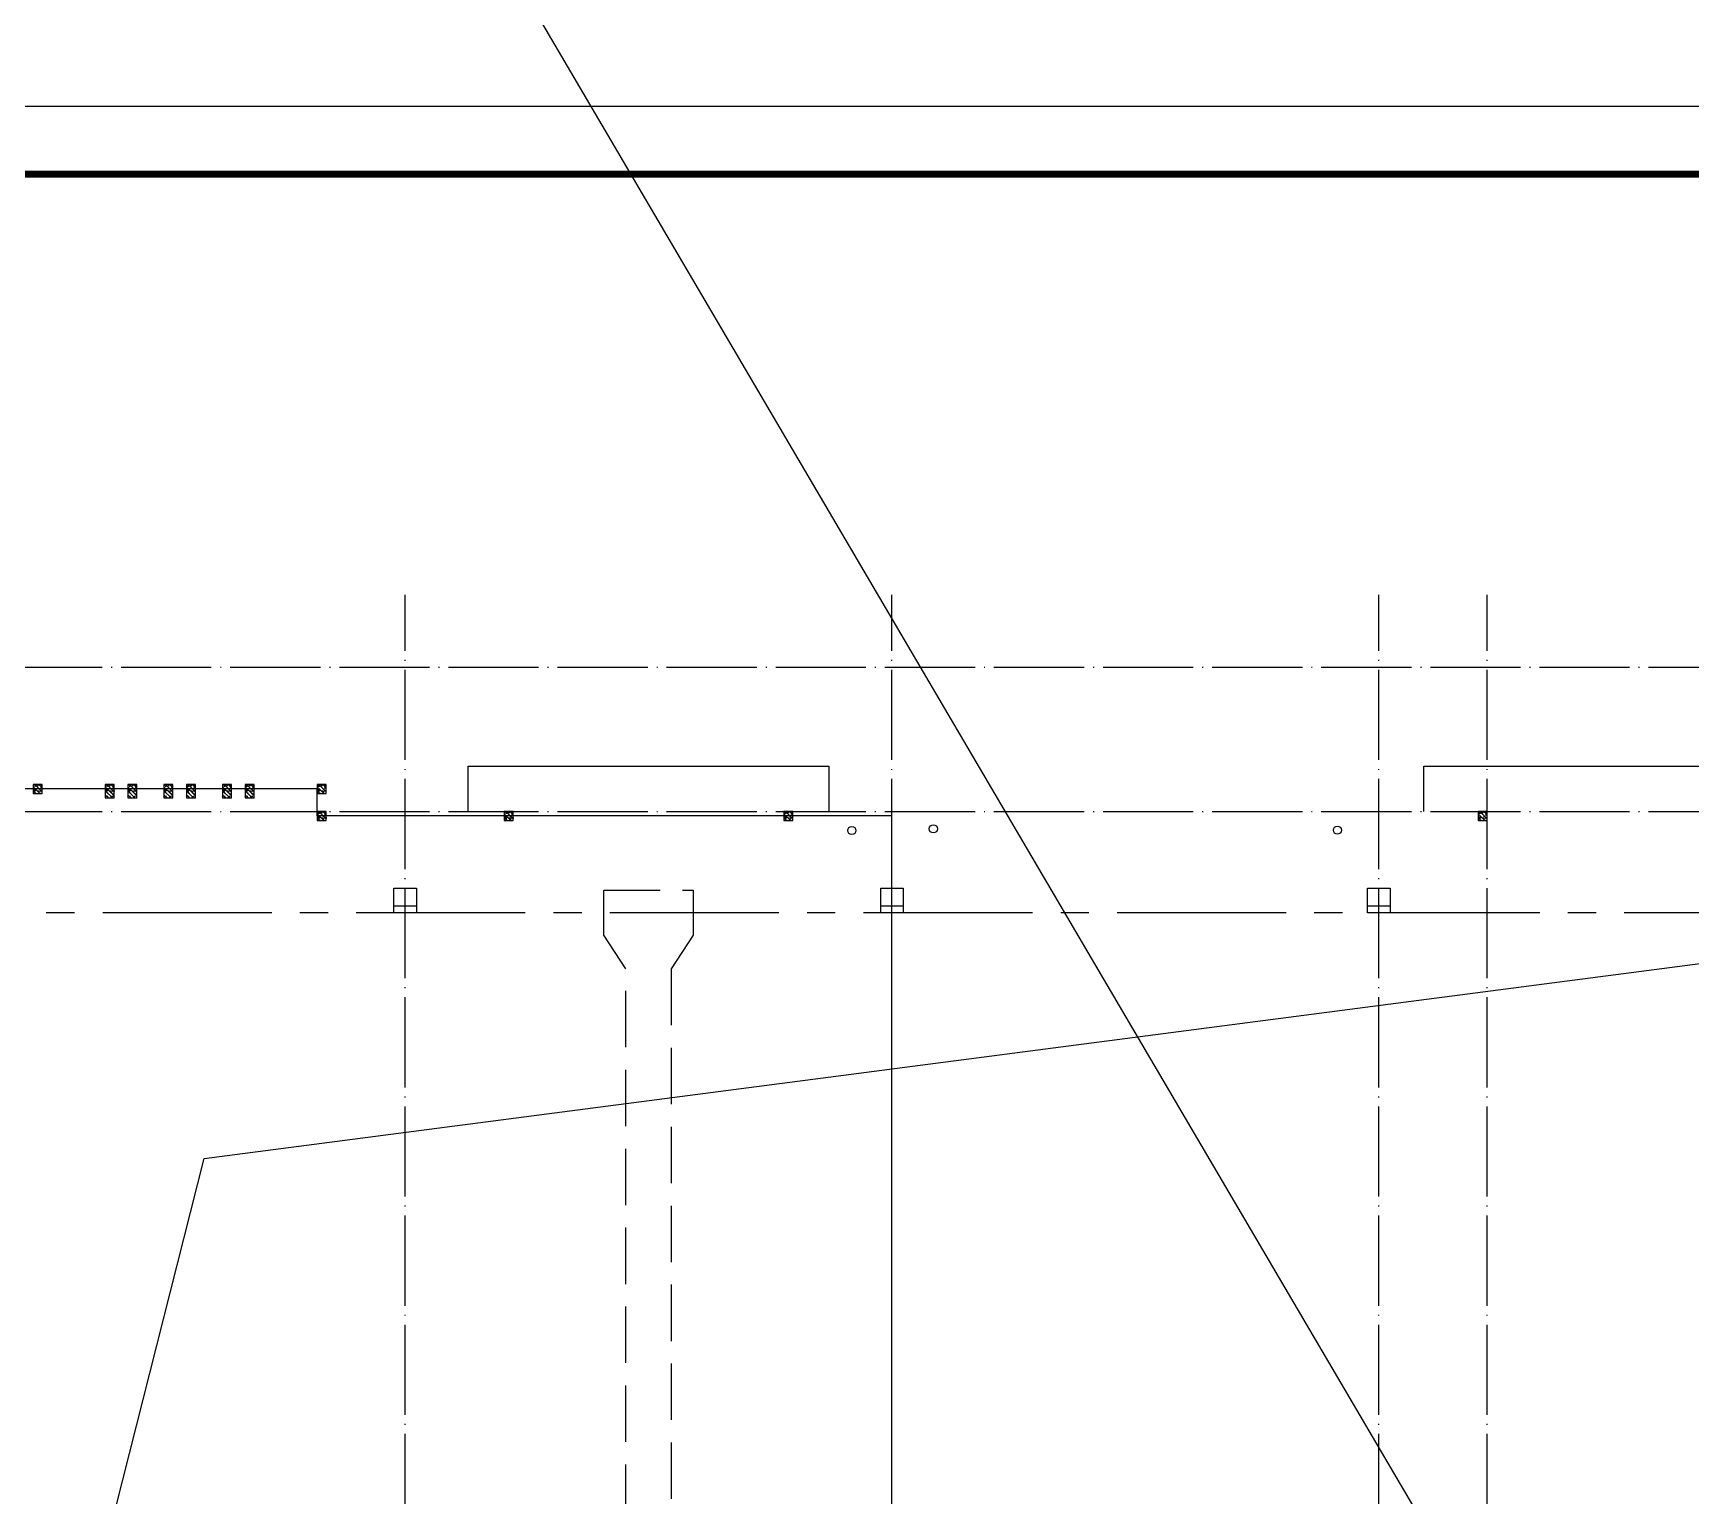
# Model space of a CAD drawing. Extents: x 6843040 to 15500510, y -6507076 to -4940511.
# Drawn here: x 7860465 to 7897235, y -5505677 to -5473247 of the extents above; entities that cross this region are included whole.
import ezdxf

# ---------------------------------------------------------------- set-up
doc = ezdxf.new("R2010")
doc.units = 0
doc.header["$LTSCALE"] = 1000
doc.header["$MEASUREMENT"] = 0
for name, pattern in [('CENTER2', [1.125, 0.75, -0.125, 0.125, -0.125]), ('DASH', [0.35, 0.25, -0.1]), ('DOTE', [2.42, 2, -0.2, 0.02, -0.2])]:
    doc.linetypes.add(name, pattern=pattern)
doc.layers.add('-有效面积', color=6, linetype='Continuous', plot=False)
doc.layers.add('DIM_MODI', color=6, linetype='Continuous', plot=False)
for name, color, linetype in [('COLUMN', 10, 'Continuous'), ('DOTE', 8, 'DOTE'), ('E_LINE_6', 11, 'Continuous'), ('plan-1', 40, 'Continuous'), ('plan3', 6, 'Continuous'), ('PUB_HATCH', 8, 'Continuous'), ('PUB_TITLE', 4, 'Continuous'), ('VPIPE-雨水', 4, 'Continuous'), ('建筑细线', 5, 'Continuous')]:
    doc.layers.add(name, color=color, linetype=linetype)

# ---------------------------------------------------------------- blocks, each defined once
blk = doc.blocks.new('3k')
for points in [[(7868465, -5421560), (7868965, -5421560), (7868965, -5422110), (7868465, -5422110)], [(7879265, -5421560), (7879765, -5421560), (7879765, -5422110), (7879265, -5422110)], [(7890065, -5421560), (7890565, -5421560), (7890565, -5422110), (7890065, -5422110)]]:
    blk.add_lwpolyline(points, close=True)
at = {"color": 8, "linetype": 'DASH', "ltscale": 5}
blk.add_lwpolyline([(7874619, -5437339), (7875108, -5438185), (7875108, -5439185), (7873121, -5439185), (7873121, -5438185), (7873611, -5437339), (7873611, -5423353), (7873121, -5422606), (7873121, -5421606), (7875108, -5421606), (7875108, -5422606), (7874619, -5423353), (7874619, -5437339)], dxfattribs=at)
at = {"color": 2, "linetype": 'CENTER2', "ltscale": 5}
blk.add_lwpolyline([(7910757, -5422110), (7858115, -5422110)], dxfattribs=at)
blk = doc.blocks.new('1夹层GZ')
at = {"layer": 'PUB_HATCH'}
h = blk.add_hatch(dxfattribs=at)
h.set_pattern_fill('钢筋混凝土', color=256, scale=25, angle=90, style=0)
h.set_pattern_definition([(134.999998, (-1429025.307, -203571.964), (-44.194175, -44.194172), []), (140, (-1429025.3, -203571.96), (15.68804, 179.315045), [18.75, -206.25]), (85, (-1429025.3, -203571.96), (-188.048035, -34.68783), [15, -165]), (190.4514, (-1429024, -203557.02), (-172.35988, 144.62735), [15.93505, -175.28553]), (136.1842, (-1429075.3, -203571.96), (41.37976, 266.81026), [28.125, -309.375]), (186.6356, (-1429071.86, -203549.73), (-243.52946, 233.66568), [23.90257, -262.92825]), (81.1842, (-1429075.3, -203571.96), (-243.52964, 233.6655), [22.5, -247.5]), (111, (-1429062.8, -203546.96), (100.65473, 149.22676), [18.75, -206.25]), (56, (-1429062.8, -203546.96), (-181.28751, 60.82884), [15, -165]), (161.4514, (-1429054.42, -203534.53), (-80.63262, 210.05566), [15.93505, -175.28553]), (127.499998, (-1429025.307, -203571.964), (-83.223463, 3.039967), [0, -163, 0, -167.5, 0, -165.625]), (97.499998, (-1429025.31, -203571.96), (-98.602926, 65.767388), [0, -95.5, 0, -159.25, 0, -63.125]), (57.499998, (-1429025.31, -203627.714), (5.638722, 133.455609), [0, -62.5, 0, -195, 0, -258.75]), (47.499998, (-1429025.31, -203652.71), (-25.02624, 145.796543), [0, -81.25, 0, -129.5, 0, -183.75])])
edge = h.paths.add_edge_path()
edge.add_line((-1122609, 63910), (-1122809, 63910))
edge.add_line((-1122609, 63910), (-1122609, 64110))
edge.add_line((-1122609, 64110), (-1122809, 64110))
edge.add_line((-1122809, 64110), (-1122809, 63910))
h = blk.add_hatch(dxfattribs=at)
h.set_pattern_fill('钢筋混凝土', color=256, scale=25, angle=90, style=0)
h.set_pattern_definition([(134.999998, (-1427425.307, -203571.964), (-44.194175, -44.194172), []), (140, (-1427425.3, -203571.96), (15.68804, 179.315045), [18.75, -206.25]), (85, (-1427425.3, -203571.96), (-188.048035, -34.68783), [15, -165]), (190.4514, (-1427424, -203557.02), (-172.35988, 144.62735), [15.93505, -175.28553]), (136.1842, (-1427475.3, -203571.96), (41.37976, 266.81026), [28.125, -309.375]), (186.6356, (-1427471.86, -203549.73), (-243.52946, 233.66568), [23.90257, -262.92825]), (81.1842, (-1427475.3, -203571.96), (-243.52964, 233.6655), [22.5, -247.5]), (111, (-1427462.8, -203546.96), (100.65473, 149.22676), [18.75, -206.25]), (56, (-1427462.8, -203546.96), (-181.28751, 60.82884), [15, -165]), (161.4514, (-1427454.42, -203534.53), (-80.63262, 210.05566), [15.93505, -175.28553]), (127.499998, (-1427425.307, -203571.964), (-83.223463, 3.039967), [0, -163, 0, -167.5, 0, -165.625]), (97.499998, (-1427425.31, -203571.96), (-98.602926, 65.767388), [0, -95.5, 0, -159.25, 0, -63.125]), (57.499998, (-1427425.31, -203627.714), (5.638722, 133.455609), [0, -62.5, 0, -195, 0, -258.75]), (47.499998, (-1427425.31, -203652.71), (-25.02624, 145.796543), [0, -81.25, 0, -129.5, 0, -183.75])])
edge = h.paths.add_edge_path()
edge.add_line((-1121009, 63810), (-1121209, 63810))
edge.add_line((-1121009, 63810), (-1121009, 64110))
edge.add_line((-1121009, 64110), (-1121209, 64110))
edge.add_line((-1121209, 64110), (-1121209, 63810))
h = blk.add_hatch(dxfattribs=at)
h.set_pattern_fill('钢筋混凝土', color=256, scale=25, angle=90, style=0)
h.set_pattern_definition([(134.999998, (-1426925.307, -203571.964), (-44.194175, -44.194172), []), (140, (-1426925.3, -203571.96), (15.68804, 179.315045), [18.75, -206.25]), (85, (-1426925.3, -203571.96), (-188.048035, -34.68783), [15, -165]), (190.4514, (-1426924, -203557.02), (-172.35988, 144.62735), [15.93505, -175.28553]), (136.1842, (-1426975.3, -203571.96), (41.37976, 266.81026), [28.125, -309.375]), (186.6356, (-1426971.86, -203549.73), (-243.52946, 233.66568), [23.90257, -262.92825]), (81.1842, (-1426975.3, -203571.96), (-243.52964, 233.6655), [22.5, -247.5]), (111, (-1426962.8, -203546.96), (100.65473, 149.22676), [18.75, -206.25]), (56, (-1426962.8, -203546.96), (-181.28751, 60.82884), [15, -165]), (161.4514, (-1426954.42, -203534.53), (-80.63262, 210.05566), [15.93505, -175.28553]), (127.499998, (-1426925.307, -203571.964), (-83.223463, 3.039967), [0, -163, 0, -167.5, 0, -165.625]), (97.499998, (-1426925.31, -203571.96), (-98.602926, 65.767388), [0, -95.5, 0, -159.25, 0, -63.125]), (57.499998, (-1426925.31, -203627.714), (5.638722, 133.455609), [0, -62.5, 0, -195, 0, -258.75]), (47.499998, (-1426925.31, -203652.71), (-25.02624, 145.796543), [0, -81.25, 0, -129.5, 0, -183.75])])
edge = h.paths.add_edge_path()
edge.add_line((-1120509, 63810), (-1120709, 63810))
edge.add_line((-1120509, 63810), (-1120509, 64110))
edge.add_line((-1120509, 64110), (-1120709, 64110))
edge.add_line((-1120709, 64110), (-1120709, 63810))
h = blk.add_hatch(dxfattribs=at)
h.set_pattern_fill('钢筋混凝土', color=256, scale=25, angle=90, style=0)
h.set_pattern_definition([(134.999998, (-1426125.305, -203571.964), (-44.194175, -44.194172), []), (140, (-1426125.3, -203571.96), (15.68804, 179.315045), [18.75, -206.25]), (85, (-1426125.3, -203571.96), (-188.048035, -34.68783), [15, -165]), (190.4514, (-1426124, -203557.02), (-172.35988, 144.62735), [15.93505, -175.28553]), (136.1842, (-1426175.3, -203571.96), (41.37976, 266.81026), [28.125, -309.375]), (186.6356, (-1426171.86, -203549.73), (-243.52946, 233.66568), [23.90257, -262.92825]), (81.1842, (-1426175.3, -203571.96), (-243.52964, 233.6655), [22.5, -247.5]), (111, (-1426162.8, -203546.96), (100.65473, 149.22676), [18.75, -206.25]), (56, (-1426162.8, -203546.96), (-181.28751, 60.82884), [15, -165]), (161.4514, (-1426154.42, -203534.53), (-80.63262, 210.05566), [15.93505, -175.28553]), (127.499998, (-1426125.305, -203571.964), (-83.223463, 3.039967), [0, -163, 0, -167.5, 0, -165.625]), (97.499998, (-1426125.305, -203571.96), (-98.602926, 65.767388), [0, -95.5, 0, -159.25, 0, -63.125]), (57.499998, (-1426125.305, -203627.714), (5.638722, 133.455609), [0, -62.5, 0, -195, 0, -258.75]), (47.499998, (-1426125.3, -203652.71), (-25.02624, 145.796543), [0, -81.25, 0, -129.5, 0, -183.75])])
edge = h.paths.add_edge_path()
edge.add_line((-1119709, 63810), (-1119909, 63810))
edge.add_line((-1119709, 63810), (-1119709, 64110))
edge.add_line((-1119709, 64110), (-1119909, 64110))
edge.add_line((-1119909, 64110), (-1119909, 63810))
h = blk.add_hatch(dxfattribs=at)
h.set_pattern_fill('钢筋混凝土', color=256, scale=25, angle=90, style=0)
h.set_pattern_definition([(134.999998, (-1425625.305, -203571.964), (-44.194175, -44.194172), []), (140, (-1425625.3, -203571.96), (15.68804, 179.315045), [18.75, -206.25]), (85, (-1425625.3, -203571.96), (-188.048035, -34.68783), [15, -165]), (190.4514, (-1425624, -203557.02), (-172.35988, 144.62735), [15.93505, -175.28553]), (136.1842, (-1425675.3, -203571.96), (41.37976, 266.81026), [28.125, -309.375]), (186.6356, (-1425671.86, -203549.73), (-243.52946, 233.66568), [23.90257, -262.92825]), (81.1842, (-1425675.3, -203571.96), (-243.52964, 233.6655), [22.5, -247.5]), (111, (-1425662.8, -203546.96), (100.65473, 149.22676), [18.75, -206.25]), (56, (-1425662.8, -203546.96), (-181.28751, 60.82884), [15, -165]), (161.4514, (-1425654.42, -203534.53), (-80.63262, 210.05566), [15.93505, -175.28553]), (127.499998, (-1425625.305, -203571.964), (-83.223463, 3.039967), [0, -163, 0, -167.5, 0, -165.625]), (97.499998, (-1425625.305, -203571.96), (-98.602926, 65.767388), [0, -95.5, 0, -159.25, 0, -63.125]), (57.499998, (-1425625.305, -203627.714), (5.638722, 133.455609), [0, -62.5, 0, -195, 0, -258.75]), (47.499998, (-1425625.3, -203652.71), (-25.02624, 145.796543), [0, -81.25, 0, -129.5, 0, -183.75])])
edge = h.paths.add_edge_path()
edge.add_line((-1119209, 63810), (-1119409, 63810))
edge.add_line((-1119209, 63810), (-1119209, 64110))
edge.add_line((-1119209, 64110), (-1119409, 64110))
edge.add_line((-1119409, 64110), (-1119409, 63810))
h = blk.add_hatch(dxfattribs=at)
h.set_pattern_fill('钢筋混凝土', color=256, scale=25, angle=90, style=0)
h.set_pattern_definition([(134.999998, (-1424825.305, -203571.964), (-44.194175, -44.194172), []), (140, (-1424825.3, -203571.96), (15.68804, 179.315045), [18.75, -206.25]), (85, (-1424825.3, -203571.96), (-188.048035, -34.68783), [15, -165]), (190.4514, (-1424824, -203557.02), (-172.35988, 144.62735), [15.93505, -175.28553]), (136.1842, (-1424875.3, -203571.96), (41.37976, 266.81026), [28.125, -309.375]), (186.6356, (-1424871.86, -203549.73), (-243.52946, 233.66568), [23.90257, -262.92825]), (81.1842, (-1424875.3, -203571.96), (-243.52964, 233.6655), [22.5, -247.5]), (111, (-1424862.8, -203546.96), (100.65473, 149.22676), [18.75, -206.25]), (56, (-1424862.8, -203546.96), (-181.28751, 60.82884), [15, -165]), (161.4514, (-1424854.42, -203534.53), (-80.63262, 210.05566), [15.93505, -175.28553]), (127.499998, (-1424825.305, -203571.964), (-83.223463, 3.039967), [0, -163, 0, -167.5, 0, -165.625]), (97.499998, (-1424825.305, -203571.96), (-98.602926, 65.767388), [0, -95.5, 0, -159.25, 0, -63.125]), (57.499998, (-1424825.305, -203627.714), (5.638722, 133.455609), [0, -62.5, 0, -195, 0, -258.75]), (47.499998, (-1424825.3, -203652.71), (-25.02624, 145.796543), [0, -81.25, 0, -129.5, 0, -183.75])])
edge = h.paths.add_edge_path()
edge.add_line((-1118409, 63810), (-1118609, 63810))
edge.add_line((-1118409, 63810), (-1118409, 64110))
edge.add_line((-1118409, 64110), (-1118609, 64110))
edge.add_line((-1118609, 64110), (-1118609, 63810))
h = blk.add_hatch(dxfattribs=at)
h.set_pattern_fill('钢筋混凝土', color=256, scale=25, angle=90, style=0)
h.set_pattern_definition([(134.999998, (-1424325.305, -203571.964), (-44.194175, -44.194172), []), (140, (-1424325.3, -203571.96), (15.68804, 179.315045), [18.75, -206.25]), (85, (-1424325.3, -203571.96), (-188.048035, -34.68783), [15, -165]), (190.4514, (-1424324, -203557.02), (-172.35988, 144.62735), [15.93505, -175.28553]), (136.1842, (-1424375.3, -203571.96), (41.37976, 266.81026), [28.125, -309.375]), (186.6356, (-1424371.86, -203549.73), (-243.52946, 233.66568), [23.90257, -262.92825]), (81.1842, (-1424375.3, -203571.96), (-243.52964, 233.6655), [22.5, -247.5]), (111, (-1424362.8, -203546.96), (100.65473, 149.22676), [18.75, -206.25]), (56, (-1424362.8, -203546.96), (-181.28751, 60.82884), [15, -165]), (161.4514, (-1424354.42, -203534.53), (-80.63262, 210.05566), [15.93505, -175.28553]), (127.499998, (-1424325.305, -203571.964), (-83.223463, 3.039967), [0, -163, 0, -167.5, 0, -165.625]), (97.499998, (-1424325.305, -203571.96), (-98.602926, 65.767388), [0, -95.5, 0, -159.25, 0, -63.125]), (57.499998, (-1424325.305, -203627.714), (5.638722, 133.455609), [0, -62.5, 0, -195, 0, -258.75]), (47.499998, (-1424325.3, -203652.71), (-25.02624, 145.796543), [0, -81.25, 0, -129.5, 0, -183.75])])
edge = h.paths.add_edge_path()
edge.add_line((-1117909, 63810), (-1118109, 63810))
edge.add_line((-1117909, 63810), (-1117909, 64110))
edge.add_line((-1117909, 64110), (-1118109, 64110))
edge.add_line((-1118109, 64110), (-1118109, 63810))
h = blk.add_hatch(dxfattribs=at)
h.set_pattern_fill('钢筋混凝土', color=256, scale=25, angle=90, style=0)
h.set_pattern_definition([(134.999998, (-1422725.307, -203571.964), (-44.194175, -44.194172), []), (140, (-1422725.3, -203571.96), (15.68804, 179.315045), [18.75, -206.25]), (85, (-1422725.3, -203571.96), (-188.048035, -34.68783), [15, -165]), (190.4514, (-1422724, -203557.02), (-172.35988, 144.62735), [15.93505, -175.28553]), (136.1842, (-1422775.3, -203571.96), (41.37976, 266.81026), [28.125, -309.375]), (186.6356, (-1422771.86, -203549.73), (-243.52946, 233.66568), [23.90257, -262.92825]), (81.1842, (-1422775.3, -203571.96), (-243.52964, 233.6655), [22.5, -247.5]), (111, (-1422762.8, -203546.96), (100.65473, 149.22676), [18.75, -206.25]), (56, (-1422762.8, -203546.96), (-181.28751, 60.82884), [15, -165]), (161.4514, (-1422754.42, -203534.53), (-80.63262, 210.05566), [15.93505, -175.28553]), (127.499998, (-1422725.307, -203571.964), (-83.223463, 3.039967), [0, -163, 0, -167.5, 0, -165.625]), (97.499998, (-1422725.31, -203571.96), (-98.602926, 65.767388), [0, -95.5, 0, -159.25, 0, -63.125]), (57.499998, (-1422725.31, -203627.714), (5.638722, 133.455609), [0, -62.5, 0, -195, 0, -258.75]), (47.499998, (-1422725.31, -203652.71), (-25.02624, 145.796543), [0, -81.25, 0, -129.5, 0, -183.75])])
edge = h.paths.add_edge_path()
edge.add_line((-1116309, 63910), (-1116509, 63910))
edge.add_line((-1116309, 63910), (-1116309, 64110))
edge.add_line((-1116309, 64110), (-1116509, 64110))
edge.add_line((-1116509, 64110), (-1116509, 63910))
h = blk.add_hatch(dxfattribs=at)
h.set_pattern_fill('钢筋混凝土', color=256, scale=25, angle=90, style=0)
h.set_pattern_definition([(134.999998, (-1422725.307, -204171.964), (-44.194175, -44.194172), []), (140, (-1422725.3, -204171.96), (15.68804, 179.315045), [18.75, -206.25]), (85, (-1422725.3, -204171.96), (-188.048035, -34.68783), [15, -165]), (190.4514, (-1422724, -204157.02), (-172.35988, 144.62735), [15.93505, -175.28553]), (136.1842, (-1422775.3, -204171.96), (41.37976, 266.81026), [28.125, -309.375]), (186.6356, (-1422771.86, -204149.73), (-243.52946, 233.66568), [23.90257, -262.92825]), (81.1842, (-1422775.3, -204171.96), (-243.52964, 233.6655), [22.5, -247.5]), (111, (-1422762.8, -204146.96), (100.65473, 149.22676), [18.75, -206.25]), (56, (-1422762.8, -204146.96), (-181.28751, 60.82884), [15, -165]), (161.4514, (-1422754.42, -204134.53), (-80.63262, 210.05566), [15.93505, -175.28553]), (127.499998, (-1422725.307, -204171.964), (-83.223463, 3.039967), [0, -163, 0, -167.5, 0, -165.625]), (97.499998, (-1422725.31, -204171.96), (-98.602926, 65.767388), [0, -95.5, 0, -159.25, 0, -63.125]), (57.499998, (-1422725.31, -204227.714), (5.638722, 133.455609), [0, -62.5, 0, -195, 0, -258.75]), (47.499998, (-1422725.31, -204252.71), (-25.02624, 145.796543), [0, -81.25, 0, -129.5, 0, -183.75])])
edge = h.paths.add_edge_path()
edge.add_line((-1116309, 63310), (-1116509, 63310))
edge.add_line((-1116309, 63310), (-1116309, 63510))
edge.add_line((-1116309, 63510), (-1116509, 63510))
edge.add_line((-1116509, 63510), (-1116509, 63310))
h = blk.add_hatch(dxfattribs=at)
h.set_pattern_fill('钢筋混凝土', color=256, scale=25, angle=90, style=0)
h.set_pattern_definition([(134.999998, (-1418575.3, -204171.964), (-44.194175, -44.194172), []), (140, (-1418575.3, -204171.96), (15.68804, 179.315045), [18.75, -206.25]), (85, (-1418575.3, -204171.96), (-188.048035, -34.68783), [15, -165]), (190.4514, (-1418574, -204157.02), (-172.35988, 144.62735), [15.93505, -175.28553]), (136.1842, (-1418625.3, -204171.96), (41.37976, 266.81026), [28.125, -309.375]), (186.6356, (-1418621.85, -204149.73), (-243.52946, 233.66568), [23.90257, -262.92825]), (81.1842, (-1418625.3, -204171.96), (-243.52964, 233.6655), [22.5, -247.5]), (111, (-1418612.8, -204146.96), (100.65473, 149.22676), [18.75, -206.25]), (56, (-1418612.8, -204146.96), (-181.28751, 60.82884), [15, -165]), (161.4514, (-1418604.41, -204134.53), (-80.63262, 210.05566), [15.93505, -175.28553]), (127.499998, (-1418575.3, -204171.964), (-83.223463, 3.039967), [0, -163, 0, -167.5, 0, -165.625]), (97.499998, (-1418575.3, -204171.96), (-98.602926, 65.767388), [0, -95.5, 0, -159.25, 0, -63.125]), (57.499998, (-1418575.3, -204227.714), (5.638722, 133.455609), [0, -62.5, 0, -195, 0, -258.75]), (47.499998, (-1418575.3, -204252.71), (-25.02624, 145.796543), [0, -81.25, 0, -129.5, 0, -183.75])])
edge = h.paths.add_edge_path()
edge.add_line((-1112159, 63310), (-1112359, 63310))
edge.add_line((-1112159, 63310), (-1112159, 63510))
edge.add_line((-1112159, 63510), (-1112359, 63510))
edge.add_line((-1112359, 63510), (-1112359, 63310))
h = blk.add_hatch(dxfattribs=at)
h.set_pattern_fill('钢筋混凝土', color=256, scale=25, angle=90, style=0)
h.set_pattern_definition([(134.999998, (-1412375.3, -204171.964), (-44.194175, -44.194172), []), (140, (-1412375.3, -204171.96), (15.68804, 179.315045), [18.75, -206.25]), (85, (-1412375.3, -204171.96), (-188.048035, -34.68783), [15, -165]), (190.4514, (-1412374, -204157.02), (-172.35988, 144.62735), [15.93505, -175.28553]), (136.1842, (-1412425.3, -204171.96), (41.37976, 266.81026), [28.125, -309.375]), (186.6356, (-1412421.85, -204149.73), (-243.52946, 233.66568), [23.90257, -262.92825]), (81.1842, (-1412425.3, -204171.96), (-243.52964, 233.6655), [22.5, -247.5]), (111, (-1412412.8, -204146.96), (100.65473, 149.22676), [18.75, -206.25]), (56, (-1412412.8, -204146.96), (-181.28751, 60.82884), [15, -165]), (161.4514, (-1412404.41, -204134.53), (-80.63262, 210.05566), [15.93505, -175.28553]), (127.499998, (-1412375.3, -204171.964), (-83.223463, 3.039967), [0, -163, 0, -167.5, 0, -165.625]), (97.499998, (-1412375.3, -204171.96), (-98.602926, 65.767388), [0, -95.5, 0, -159.25, 0, -63.125]), (57.499998, (-1412375.3, -204227.714), (5.638722, 133.455609), [0, -62.5, 0, -195, 0, -258.75]), (47.499998, (-1412375.3, -204252.71), (-25.02624, 145.796543), [0, -81.25, 0, -129.5, 0, -183.75])])
edge = h.paths.add_edge_path()
edge.add_line((-1105959, 63310), (-1106159, 63310))
edge.add_line((-1105959, 63310), (-1105959, 63510))
edge.add_line((-1105959, 63510), (-1106159, 63510))
edge.add_line((-1106159, 63510), (-1106159, 63310))
h = blk.add_hatch(dxfattribs=at)
h.set_pattern_fill('钢筋混凝土', color=256, scale=25, angle=90, style=0)
h.set_pattern_definition([(134.999998, (-1396975.3, -204171.964), (-44.194175, -44.194172), []), (140, (-1396975.3, -204171.96), (15.68804, 179.315045), [18.75, -206.25]), (85, (-1396975.3, -204171.96), (-188.048035, -34.68783), [15, -165]), (190.4514, (-1396974, -204157.02), (-172.35988, 144.62735), [15.93505, -175.28553]), (136.1842, (-1397025.3, -204171.96), (41.37976, 266.81026), [28.125, -309.375]), (186.6356, (-1397021.85, -204149.73), (-243.52946, 233.66568), [23.90257, -262.92825]), (81.1842, (-1397025.3, -204171.96), (-243.52964, 233.6655), [22.5, -247.5]), (111, (-1397012.8, -204146.96), (100.65473, 149.22676), [18.75, -206.25]), (56, (-1397012.8, -204146.96), (-181.28751, 60.82884), [15, -165]), (161.4514, (-1397004.41, -204134.53), (-80.63262, 210.05566), [15.93505, -175.28553]), (127.499998, (-1396975.3, -204171.964), (-83.223463, 3.039967), [0, -163, 0, -167.5, 0, -165.625]), (97.499998, (-1396975.3, -204171.96), (-98.602926, 65.767388), [0, -95.5, 0, -159.25, 0, -63.125]), (57.499998, (-1396975.3, -204227.714), (5.638722, 133.455609), [0, -62.5, 0, -195, 0, -258.75]), (47.499998, (-1396975.3, -204252.71), (-25.02624, 145.796543), [0, -81.25, 0, -129.5, 0, -183.75])])
edge = h.paths.add_edge_path()
edge.add_line((-1090559, 63310), (-1090759, 63310))
edge.add_line((-1090559, 63310), (-1090559, 63510))
edge.add_line((-1090559, 63510), (-1090759, 63510))
edge.add_line((-1090759, 63510), (-1090759, 63310))
at = {"layer": 'COLUMN'}
for points in [[(-1122809, 63910), (-1122609, 63910), (-1122609, 64110), (-1122809, 64110)], [(-1121209, 63810), (-1121009, 63810), (-1121009, 64110), (-1121209, 64110)], [(-1120709, 63810), (-1120509, 63810), (-1120509, 64110), (-1120709, 64110)], [(-1119909, 63810), (-1119709, 63810), (-1119709, 64110), (-1119909, 64110)], [(-1119409, 63810), (-1119209, 63810), (-1119209, 64110), (-1119409, 64110)], [(-1118609, 63810), (-1118409, 63810), (-1118409, 64110), (-1118609, 64110)], [(-1118109, 63810), (-1117909, 63810), (-1117909, 64110), (-1118109, 64110)], [(-1116509, 63910), (-1116309, 63910), (-1116309, 64110), (-1116509, 64110)], [(-1116509, 63310), (-1116309, 63310), (-1116309, 63510), (-1116509, 63510)], [(-1112359, 63310), (-1112159, 63310), (-1112159, 63510), (-1112359, 63510)], [(-1106159, 63310), (-1105959, 63310), (-1105959, 63510), (-1106159, 63510)], [(-1090759, 63310), (-1090559, 63310), (-1090559, 63510), (-1090759, 63510)], [(-1114809, 61810), (-1114309, 61810), (-1114309, 61410), (-1114809, 61410)], [(-1104009, 61810), (-1103509, 61810), (-1103509, 61410), (-1104009, 61410)], [(-1093209, 61810), (-1092709, 61810), (-1092709, 61410), (-1093209, 61410)]]:
    blk.add_lwpolyline(points, close=True, dxfattribs=at)
blk = doc.blocks.new('一层夹层排水消防0922')
at = {"layer": 'VPIPE-雨水'}
for centre in [(7880433, -5490888), (7878625, -5490925), (7889395, -5490917)]:
    blk.add_circle(centre, 90, dxfattribs=at)

msp = doc.modelspace()

# ---------------------------------------------------------------- linework, layer by layer
at = {"layer": '-有效面积'}
msp.add_lwpolyline([(7854014.9, -5550202), (7879514.9, -5550202), (7879514.9, -5490602), (7866764.9, -5490602), (7866764.9, -5490002), (7858014.9, -5490002), (7858014.9, -5505802), (7851914.9, -5505802), (7851914.9, -5515102), (7847314.9, -5515102), (7847314.9, -5521702), (7851914.9, -5521702), (7851914.9, -5530202), (7847314.9, -5530202), (7847314.9, -5538402), (7851914.9, -5538402), (7851914.9, -5546802), (7854014.9, -5546802)], close=True, dxfattribs=at)
for points in [[(7870115.2, -5490502), (7870115.2, -5489502), (7878115.2, -5489502), (7878115.2, -5490502)], [(7891314.9, -5490502), (7891314.9, -5489502), (7900364.9, -5489502), (7900364.9, -5490502)]]:
    msp.add_lwpolyline(points)
at = {"layer": 'DIM_MODI'}
msp.add_lwpolyline([(8939657.2, -5544505.8), (7717926.7, -5211216.4), (7913635.5, -5544303.4)], dxfattribs=at)
at = {"layer": 'DOTE'}
for p, q in [((7868714.9, -5554702), (7868714.9, -5485702.5)), ((7879514.9, -5554702), (7879514.9, -5485702.5)), ((7890314.9, -5554702), (7890314.9, -5485702.5)), ((7892714.9, -5554702), (7892714.9, -5485702.5)), ((7838217, -5487302), (7977714.9, -5487302)), ((7838217, -5490502), (7977714.9, -5490502))]:
    msp.add_line(p, q, dxfattribs=at)
at = {"layer": 'E_LINE_6'}
msp.add_lwpolyline([(7851914.9, -5546902), (7864258.5, -5498199), (7911789.9, -5492002)], dxfattribs=at)
at = {"layer": 'PUB_TITLE'}
msp.add_lwpolyline([(7825557, -5601023.4), (8003907, -5601023.4), (8003907, -5474873.4), (7825557, -5474873.4)], close=True, dxfattribs=at)
at = {"layer": 'PUB_TITLE', "const_width": 150}
msp.add_lwpolyline([(7829307, -5599523.4), (8002407, -5599523.4), (8002407, -5476373.4), (7829307, -5476373.4)], close=True, dxfattribs=at)

# ---------------------------------------------------------------- block references
at = {"layer": 'plan-1'}
msp.add_blockref('一层夹层排水消防0922', (0, 0), dxfattribs=at)
at = {"layer": 'plan3'}
msp.add_blockref('3k', (0, -70641.8), dxfattribs=at)
at = {"layer": '建筑细线'}
msp.add_blockref('1夹层GZ', (8983273.9, -5554011.6), dxfattribs=at)

doc.saveas('drawing.dxf')
